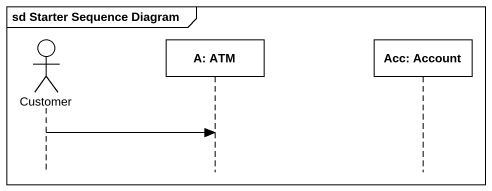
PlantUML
@startuml
mainframe sd Starter Sequence Diagram
hide footbox
actor Customer
participant "A: ATM" as A_ATM
participant "Acc: Account" as Acc_Account

Customer -> A_ATM
@enduml
